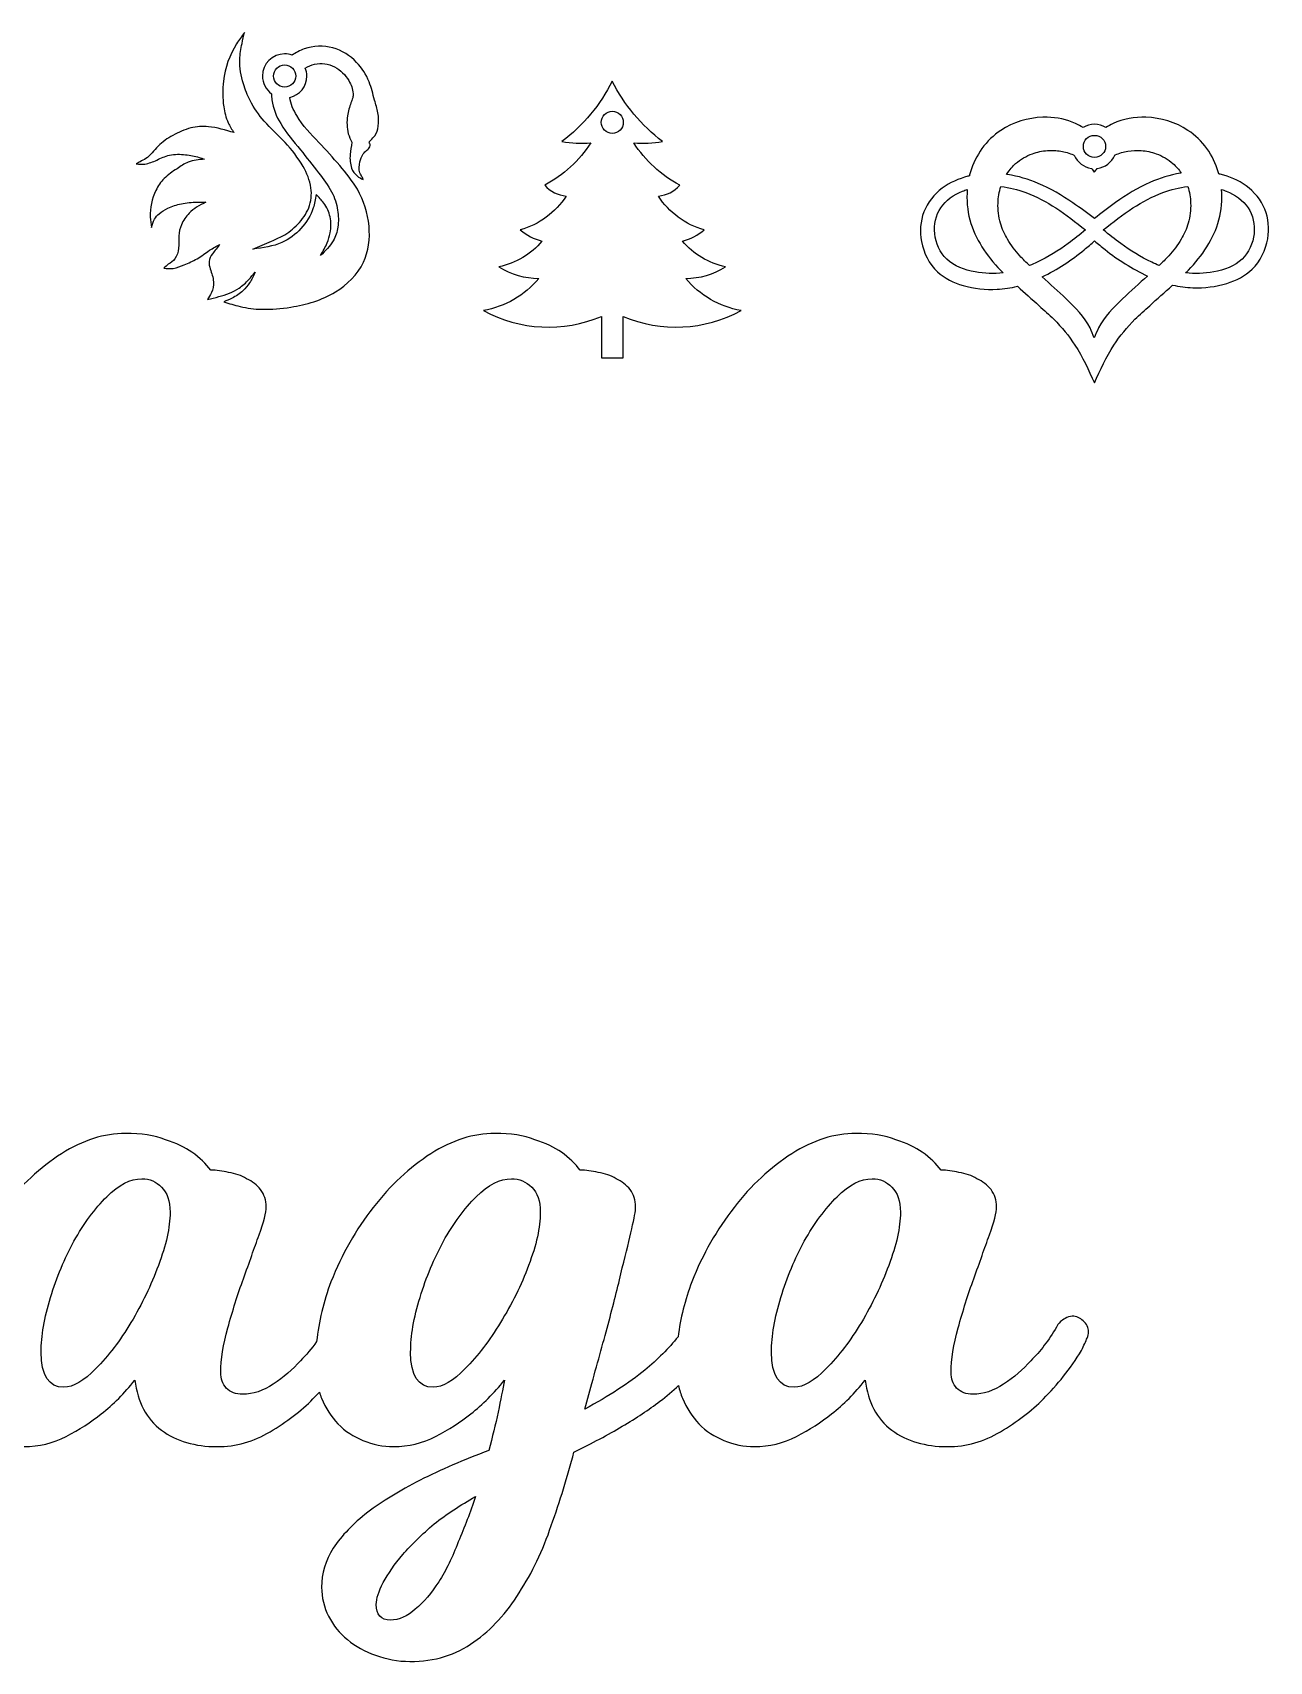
# Model space of a CAD drawing. Extents: x 91 to 611, y 663 to 914.
# Drawn here: x 350 to 454.7, y 664.1 to 802 of the extents above; entities that cross this region are included whole.
import ezdxf

# ---------------------------------------------------------------- set-up
doc = ezdxf.new("R2010")
doc.units = 0
doc.layers.add('Layer_1', color=7, linetype='CONTINUOUS')

msp = doc.modelspace()

# ---------------------------------------------------------------- linework, layer by layer
at = {"layer": 'Layer_1', "color": 7}
for points in [[(367.90341, 802.031434), (367.902881, 802.031354)], [(435.696803, 794.862593), (435.696803, 794.863651)], [(398.138494, 777.994036), (398.138494, 774.491319), (399.975101, 774.491319), (399.975101, 777.994036)], [(396.733581, 685.454083), (397.329, 687.636607)]]:
    msp.add_lwpolyline(points, dxfattribs=at)
for points in [[(371.313047, 799.288283)], [(399.056546, 797.928879)], [(379.213805, 795.232401)], [(399.056546, 795.364111)], [(439.892756, 793.324991)], [(436.184669, 792.056683)], [(429.117243, 788.745101)], [(431.962046, 789.000636)], [(447.792482, 788.997991)], [(450.65279, 788.745101)], [(439.899555, 784.386853)], [(359.228559, 704.966967)], [(390.515919, 704.966967)], [(421.075144, 704.966967)], [(387.472995, 678.045609)]]:
    msp.add_lwpolyline(points, close=True, dxfattribs=at)
for points in [[(367.902881, 802.031354), (367.677932, 801.720945), (367.453142, 801.410403), (367.250788, 801.086156)], [(367.707222, 801.112402), (367.77006, 801.420298), (367.836815, 801.726051), (367.90341, 802.031434)], [(367.250788, 801.086156), (366.642004, 800.130914), (366.260929, 799.048524), (366.136997, 797.922582)], [(367.513917, 799.740377), (367.539625, 800.202344), (367.604289, 800.661316), (367.707222, 801.112402)], [(371.313602, 800.225809), (370.278163, 800.225734), (369.438797, 799.386356), (369.438736, 798.350916)], [(371.946328, 800.115345), (371.743343, 800.188285), (371.529295, 800.225655), (371.313602, 800.225809)], [(372.96807, 800.643904), (372.607779, 800.508758), (372.2648, 800.331331), (371.946328, 800.115345)], [(375.398641, 800.735476), (374.597253, 800.946258), (373.751327, 800.914388), (372.96807, 800.643904)], [(377.399476, 799.511221), (376.856369, 800.093784), (376.16457, 800.517077), (375.398641, 800.735476)], [(367.825411, 797.68914), (367.61054, 798.351353), (367.505322, 799.044229), (367.513917, 799.740377)], [(370.3756, 798.350837), (370.375631, 798.868562), (370.795322, 799.288253), (371.313047, 799.288283)], [(371.313047, 799.288283), (371.830772, 799.288253), (372.250463, 798.868562), (372.250493, 798.350837)], [(373.061442, 799.026266), (373.304939, 799.175851), (373.570683, 799.285748), (373.848711, 799.351836)], [(373.187886, 798.350916), (373.187697, 798.5819), (373.144829, 798.81086), (373.061442, 799.026266)], [(373.848711, 799.351836), (374.422141, 799.470139), (375.01868, 799.392693), (375.542892, 799.131888)], [(375.542892, 799.131888), (376.043284, 798.860818), (376.457421, 798.454574), (376.73807, 797.959491)], [(378.468711, 797.858711), (378.222273, 798.473384), (377.859183, 799.034542), (377.399476, 799.511221)], [(366.136997, 797.922582), (366.046309, 797.200766), (366.051826, 796.470106), (366.153401, 795.749742)], [(368.391276, 796.275469), (368.161316, 796.729075), (367.971955, 797.202144), (367.825411, 797.68914)], [(369.438736, 798.350916), (369.440548, 797.75917), (369.721598, 797.203004), (370.196927, 796.850542)], [(371.313047, 797.413417), (370.795332, 797.413447), (370.375645, 797.833123), (370.3756, 798.350837)], [(372.250493, 798.350837), (372.250448, 797.833123), (371.830761, 797.413447), (371.313047, 797.413417)], [(371.751938, 796.532724), (372.592563, 796.735193), (373.185727, 797.486255), (373.187886, 798.350916)], [(376.73807, 797.959491), (376.951545, 797.626835), (377.080897, 797.247243), (377.114969, 796.853452)], [(378.931362, 796.312776), (378.781793, 796.831809), (378.664768, 797.356029), (378.468711, 797.858711)], [(399.056546, 797.928879), (398.045519, 795.917541), (396.589383, 794.16396), (394.796644, 792.800322)], [(403.315496, 792.800322), (401.526752, 794.165309), (400.070272, 795.91889), (399.056546, 797.928879)], [(369.585977, 794.527021), (369.118794, 795.059606), (368.717654, 795.646674), (368.391276, 796.275469)], [(370.196927, 796.850542), (370.19867, 796.677092), (370.209985, 796.50387), (370.23082, 796.331667)], [(370.23082, 796.331667), (370.346693, 795.618232), (370.60292, 794.934866), (370.984672, 794.321122)], [(372.335715, 794.999859), (372.053193, 795.474495), (371.820386, 796.000567), (371.751938, 796.532724)], [(376.927485, 796.084599), (376.794335, 795.72892), (376.700916, 795.359611), (376.648931, 794.983402)], [(377.076234, 796.495418), (377.041044, 796.36347), (376.98027, 796.222844), (376.927485, 796.084599)], [(377.114969, 796.853452), (377.119798, 796.73285), (377.106745, 796.612197), (377.076234, 796.495418)], [(379.213805, 795.232401), (379.14721, 795.596865), (379.02812, 795.950825), (378.931362, 796.312776)], [(366.153401, 795.749742), (366.212418, 795.283051), (366.339405, 794.827508), (366.530327, 794.397587)], [(374.201877, 792.72772), (373.53076, 793.436513), (372.850966, 794.132712), (372.335715, 794.999859)], [(376.648931, 794.983402), (376.557406, 794.478439), (376.576243, 793.959649), (376.70415, 793.462654)], [(379.245291, 794.108926), (379.294194, 794.482731), (379.283568, 794.861923), (379.213805, 795.232401)], [(398.118624, 794.426188), (398.118512, 794.674975), (398.217293, 794.913605), (398.393211, 795.089523)], [(398.393211, 795.089523), (398.56913, 795.265442), (398.80776, 795.364223), (399.056546, 795.364111)], [(399.056546, 795.364111), (399.305251, 795.364096), (399.543758, 795.26526), (399.719573, 795.089355)], [(399.719573, 795.089355), (399.895389, 794.91345), (399.994104, 794.674893), (399.993993, 794.426188)], [(435.516569, 794.859682), (434.251541, 794.819995), (432.998923, 794.442831), (431.959612, 793.748299)], [(435.696803, 794.863651), (435.63669, 794.863651), (435.576576, 794.861005), (435.516569, 794.859682)], [(435.877011, 794.862593), (435.81703, 794.862593), (435.756916, 794.865239), (435.696803, 794.862593)], [(438.297422, 794.335965), (437.550794, 794.678866), (436.716958, 794.847485), (435.877011, 794.862593)], [(444.252962, 794.859682), (443.293026, 794.891935), (442.325417, 794.727867), (441.472135, 794.335965)], [(447.809918, 793.748299), (446.770607, 794.442831), (445.517989, 794.819995), (444.252962, 794.859682)], [(361.850372, 793.324515), (361.390574, 793.078397), (360.967551, 792.769034), (360.593652, 792.405457)], [(363.368685, 793.952848), (362.835985, 793.814547), (362.32502, 793.603092), (361.850372, 793.324515)], [(364.855036, 794.05847), (364.357117, 794.10203), (363.855441, 794.06638), (363.368685, 793.952848)], [(367.026898, 793.555602), (366.311807, 793.774281), (365.596532, 793.995631), (364.855036, 794.05847)], [(366.530327, 794.397587), (366.675396, 794.105354), (366.84135, 793.823963), (367.026898, 793.555602)], [(371.345564, 792.721423), (370.766205, 793.333458), (370.137687, 793.898662), (369.585977, 794.527021)], [(370.984672, 794.321122), (371.458409, 793.521815), (372.065576, 792.825325), (372.644934, 792.111478)], [(376.70415, 793.462654), (376.787513, 793.212766), (376.89172, 792.970323), (377.015671, 792.73788)], [(378.58788, 792.905044), (378.718558, 793.062154), (378.85331, 793.156266), (378.955095, 793.281944)], [(378.955095, 793.281944), (379.122165, 793.527644), (379.222195, 793.812704), (379.245291, 794.108926)], [(398.39338, 793.763161), (398.217475, 793.938977), (398.118638, 794.177484), (398.118624, 794.426188)], [(399.056546, 793.488742), (398.807842, 793.48863), (398.569285, 793.587346), (398.39338, 793.763161)], [(399.993993, 794.426188), (399.993962, 793.908464), (399.574271, 793.488772), (399.056546, 793.488742)], [(431.959612, 793.748299), (431.341968, 793.336527), (430.801318, 792.810456), (430.364755, 792.207708)], [(438.930121, 793.992483), (438.724407, 794.116811), (438.515598, 794.235027), (438.297422, 794.335965)], [(439.892756, 794.262332), (439.553369, 794.261162), (439.220663, 794.167897), (438.930121, 793.992483)], [(438.955336, 792.387545), (438.955366, 792.905259), (439.375041, 793.324946), (439.892756, 793.324991)], [(440.850072, 793.99878), (440.560449, 794.171063), (440.229747, 794.262106), (439.892756, 794.262332)], [(439.892756, 793.324991), (440.41048, 793.324961), (440.830172, 792.90527), (440.830202, 792.387545)], [(441.472135, 794.335965), (441.257637, 794.236747), (441.052479, 794.120727), (440.850072, 793.99878)], [(449.404802, 792.207708), (448.968239, 792.810456), (448.427562, 793.336527), (447.809918, 793.748299)], [(360.593652, 792.405457), (360.24554, 792.052318), (359.958863, 791.62401), (359.549155, 791.357574)], [(372.872609, 790.690532), (372.445748, 791.425535), (371.933147, 792.107269), (371.345564, 792.721423)], [(372.644934, 792.111478), (373.170265, 791.465524), (373.67435, 790.806182), (374.19087, 790.142606)], [(375.983742, 790.767076), (375.404383, 791.438192), (374.806371, 792.088036), (374.201877, 792.72772)], [(377.015671, 792.73788), (376.94629, 792.393951), (376.895189, 792.046586), (376.862583, 791.697246)], [(377.964732, 791.751036), (378.058765, 791.871368), (378.166199, 791.980595), (378.284958, 792.076606)], [(378.284958, 792.076606), (378.38432, 792.146543), (378.466487, 792.238147), (378.525253, 792.344497)], [(378.482734, 792.689938), (378.471357, 792.75402), (378.528798, 792.835935), (378.58788, 792.905044)], [(378.546684, 792.571722), (378.527899, 792.614452), (378.490407, 792.648451), (378.482734, 792.689938)], [(378.525253, 792.344497), (378.562284, 792.414389), (378.569994, 792.496139), (378.546684, 792.571722)], [(397.233009, 792.692769), (396.26757, 791.181599), (394.926951, 789.94819), (393.339344, 789.110121)], [(394.796644, 792.800322), (395.601137, 792.663559), (396.419097, 792.627073), (397.233009, 792.692769)], [(400.880559, 792.692769), (401.693149, 792.627073), (402.51095, 792.663559), (403.315496, 792.800322)], [(404.774225, 789.110121), (403.187967, 789.94819), (401.845999, 791.181599), (400.880559, 792.692769)], [(430.364755, 792.207708), (429.93314, 791.612394), (429.603257, 790.937891), (429.392436, 790.235924)], [(434.633865, 791.771277), (435.043149, 791.920105), (435.469632, 792.01226), (435.901247, 792.044512)], [(435.901247, 792.044512), (435.995492, 792.051392), (436.090213, 792.05536), (436.184669, 792.056683)], [(436.184669, 792.056657), (436.279125, 792.056657), (436.373317, 792.056657), (436.467588, 792.051894)], [(436.467588, 792.051894), (436.656104, 792.043163), (436.844011, 792.02324), (437.03004, 791.99231)], [(437.03004, 791.99231), (437.404585, 791.930292), (437.768996, 791.823453), (438.113801, 791.66965)], [(439.892756, 791.450099), (439.375041, 791.450144), (438.955366, 791.869831), (438.955336, 792.387545)], [(440.830202, 792.387545), (440.830172, 791.86982), (440.41048, 791.450129), (439.892756, 791.450099)], [(441.643638, 791.669571), (441.98593, 791.823373), (442.352881, 791.930212), (442.724965, 791.992231)], [(442.724965, 791.992231), (443.097022, 792.054249), (443.476753, 792.071817), (443.853784, 792.044539)], [(443.853784, 792.044539), (444.285347, 792.012286), (444.714343, 791.920132), (445.12114, 791.771303)], [(450.37712, 790.235924), (450.166274, 790.937891), (449.836391, 791.612394), (449.404802, 792.207708)], [(359.068063, 791.093519), (358.959981, 791.030681), (358.85293, 790.969192), (358.747361, 790.905083)], [(358.747361, 790.905083), (358.988723, 790.878331), (359.232132, 790.875406), (359.474067, 790.896352)], [(359.549155, 791.357574), (359.397099, 791.258276), (359.22893, 791.181493), (359.068063, 791.093519)], [(359.474067, 790.896352), (359.82885, 790.957619), (360.172131, 791.07297), (360.49192, 791.238379)], [(360.49192, 791.238379), (360.832009, 791.410356), (361.18861, 791.547517), (361.556287, 791.647769)], [(362.199675, 790.499079), (361.811348, 790.262804), (361.447211, 789.988892), (361.112527, 789.681304)], [(361.556287, 791.647769), (362.008092, 791.735884), (362.471361, 791.748651), (362.927333, 791.685552)], [(363.152123, 791.064944), (362.815782, 790.910042), (362.496563, 790.720389), (362.199675, 790.499079)], [(362.927333, 791.685552), (363.316537, 791.648116), (363.701213, 791.573155), (364.075996, 791.461714)], [(364.534811, 791.302329), (364.058507, 791.268383), (363.579426, 791.235839), (363.152123, 791.064944)], [(364.075996, 791.461714), (364.230566, 791.413957), (364.382755, 791.35887), (364.534811, 791.302329)], [(373.541158, 788.884431), (373.435274, 789.523524), (373.208363, 790.136529), (372.872609, 790.690532)], [(377.470569, 788.756531), (377.04017, 789.472568), (376.542296, 790.145812), (375.983742, 790.767076)], [(376.862583, 791.697246), (376.818771, 791.307718), (376.861615, 790.91332), (376.988048, 790.542286)], [(376.988048, 790.542286), (377.082276, 790.287951), (377.240253, 790.062082), (377.446836, 789.88633)], [(377.691973, 790.157608), (377.586404, 790.435341), (377.620324, 790.775754), (377.691973, 791.091191)], [(377.691973, 791.091191), (377.735966, 791.327729), (377.828869, 791.552474), (377.964732, 791.751036)], [(432.435863, 790.025263), (432.745928, 790.459339), (432.96675, 790.714821), (433.217284, 790.935563)], [(433.217284, 790.935563), (433.629055, 791.302673), (434.115519, 791.582761), (434.633865, 791.771277)], [(438.113801, 791.66965), (438.135497, 791.659861), (438.155261, 791.646367), (438.176798, 791.636207)], [(438.176798, 791.636207), (438.437796, 791.039861), (438.989422, 790.621559), (439.634072, 790.531147)], [(439.634072, 790.531147), (439.719083, 790.426054), (439.799702, 790.317654), (439.877278, 790.206556)], [(439.877278, 790.206556), (439.954218, 790.316781), (440.035155, 790.424334), (440.118525, 790.528713)], [(440.118525, 790.528713), (440.783187, 790.610136), (441.353976, 791.039846), (441.616015, 791.656077)], [(441.616015, 791.656077), (441.625276, 791.66031), (441.634272, 791.665338), (441.643638, 791.669571)], [(445.12114, 791.771303), (445.639565, 791.582787), (446.125949, 791.302699), (446.540129, 790.935589)], [(446.540129, 790.935589), (446.803072, 790.702438), (447.035985, 790.431822), (447.23437, 790.13914)], [(361.112527, 789.681304), (360.825479, 789.381425), (360.589926, 789.0362), (360.415376, 788.659562)], [(374.19087, 790.142606), (374.593037, 789.624842), (375.003883, 789.104433), (375.295454, 788.535128)], [(377.446836, 789.88633), (377.608859, 789.764709), (377.784839, 789.662889), (377.971029, 789.583038)], [(377.817465, 789.906174), (377.771051, 789.987618), (377.729157, 790.071557), (377.691973, 790.157608)], [(377.971029, 789.583038), (377.920785, 789.69239), (377.87025, 789.801875), (377.817465, 789.906174)], [(393.339344, 789.110121), (393.796597, 788.573757), (394.449219, 788.242393), (395.153197, 788.190111)], [(402.959896, 788.190111), (403.662524, 788.242393), (404.315649, 788.573757), (404.774225, 789.110121)], [(429.166667, 789.858999), (428.39276, 789.655587), (427.643539, 789.333059), (427.001103, 788.849374)], [(429.300864, 789.890987), (429.256202, 789.881197), (429.211329, 789.869026), (429.166667, 789.858999)], [(429.392436, 790.235924), (429.357697, 790.12181), (429.328143, 790.007562), (429.300864, 789.890987)], [(432.535161, 790.010182), (432.502908, 790.015209), (432.468115, 790.020236), (432.435863, 790.025263)], [(435.132393, 789.258764), (434.298955, 789.608517), (433.428131, 789.873736), (432.535161, 790.010182)], [(438.064377, 787.614006), (437.141694, 788.249007), (436.166757, 788.819741), (435.132393, 789.258764)], [(444.590174, 789.333377), (443.560784, 788.879457), (442.596165, 788.294013), (441.683352, 787.641629)], [(447.172378, 790.12935), (446.281868, 789.978035), (445.416177, 789.697999), (444.590174, 789.333377)], [(447.23437, 790.13914), (447.214526, 790.136494), (447.192221, 790.131731), (447.172378, 790.12935)], [(450.427021, 790.057145), (450.412204, 790.116677), (450.394477, 790.176393), (450.37712, 790.235924)], [(450.543305, 790.030025), (450.503618, 790.039815), (450.466709, 790.049605), (450.427021, 790.057145)], [(452.726306, 789.055273), (452.073948, 789.531523), (451.3197, 789.839023), (450.543305, 790.030025)], [(454.313913, 787.070896), (453.991439, 787.859672), (453.418351, 788.551744), (452.726306, 789.055273)], [(360.415376, 788.659562), (360.072869, 787.961057), (359.908754, 787.188576), (359.937697, 786.411156)], [(362.565435, 787.533176), (363.003537, 787.622303), (363.449204, 787.669032), (363.896265, 787.672718)], [(364.627812, 787.659224), (364.364365, 787.540694), (364.108696, 787.405582), (363.862345, 787.254702)], [(363.896265, 787.672718), (364.140078, 787.675363), (364.383998, 787.667955), (364.627812, 787.659224)], [(373.356585, 787.190249), (373.558826, 787.730654), (373.622286, 788.313155), (373.541158, 788.884431)], [(373.973303, 788.307427), (373.922354, 787.925102), (373.843501, 787.547017), (373.737374, 787.1762)], [(374.626851, 787.593819), (374.427741, 787.848195), (374.209239, 788.086777), (373.973303, 788.307427)], [(375.295454, 788.535128), (375.544541, 788.049119), (375.714307, 787.526405), (375.798322, 786.986784)], [(378.458419, 785.644816), (378.355568, 786.740787), (378.018699, 787.80192), (377.470569, 788.756531)], [(395.153197, 788.190111), (394.252131, 786.787526), (392.868464, 785.764514), (391.26342, 785.315304)], [(406.850175, 785.315304), (405.245131, 785.765837), (403.860988, 786.788876), (402.959896, 788.190111)], [(427.001103, 788.849374), (426.316493, 788.333436), (425.753565, 787.634115), (425.443526, 786.837877)], [(426.869817, 787.1948), (427.296458, 787.839723), (427.986227, 788.298643), (428.722881, 788.598787)], [(428.722881, 788.598787), (428.851866, 788.653344), (428.983311, 788.700466), (429.117243, 788.745101)], [(429.117243, 788.745101), (429.04779, 787.87941), (429.117269, 786.996362), (429.343012, 786.160463)], [(431.721751, 787.582124), (431.736568, 788.063349), (431.813218, 788.541769), (431.962046, 789.000636)], [(431.962046, 789.000636), (432.688805, 788.916314), (433.398497, 788.732878), (434.08062, 788.477396)], [(434.08062, 788.477396), (434.976077, 788.145079), (435.824385, 787.696001), (436.62311, 787.177576)], [(443.146447, 787.177364), (443.945172, 787.695789), (444.793533, 788.144867), (445.686502, 788.477184)], [(445.686502, 788.477184), (446.366165, 788.730205), (447.073159, 788.913641), (447.792482, 788.997991)], [(447.792482, 788.997991), (447.943798, 788.541584), (448.018304, 788.063137), (448.035688, 787.581912)], [(450.427021, 786.160463), (450.652737, 786.996362), (450.722243, 787.87941), (450.65279, 788.745101)], [(450.65279, 788.745101), (450.784262, 788.700466), (450.918168, 788.653344), (451.047152, 788.598787)], [(451.047152, 788.598787), (451.783806, 788.298643), (452.473099, 787.839723), (452.89974, 787.1948)], [(359.937697, 786.411156), (359.957961, 786.116172), (359.994023, 785.822486), (360.045726, 785.531363)], [(360.289408, 786.225128), (360.393807, 786.400921), (360.52732, 786.557696), (360.684246, 786.688757)], [(360.684246, 786.688757), (360.908748, 786.876602), (361.157193, 787.033815), (361.423069, 787.156277)], [(361.423069, 787.156277), (361.788013, 787.325634), (362.171361, 787.452112), (362.565435, 787.533176)], [(363.234012, 786.741648), (362.954443, 786.459474), (362.730292, 786.127357), (362.573188, 785.762529)], [(363.862345, 787.254702), (363.634116, 787.108074), (363.423315, 786.935948), (363.234012, 786.741648)], [(372.421573, 785.808064), (372.821617, 786.202396), (373.139427, 786.672199), (373.356585, 787.190249)], [(373.737374, 787.1762), (373.519207, 786.527363), (373.162276, 785.933858), (372.691422, 785.436986)], [(375.165093, 786.414622), (375.070877, 786.841258), (374.887445, 787.243126), (374.626851, 787.593819)], [(375.165093, 785.063923), (375.254896, 785.509678), (375.254896, 785.968867), (375.165093, 786.414622)], [(375.798322, 786.986784), (375.878175, 786.516405), (375.885848, 786.036599), (375.821076, 785.563907)], [(425.443526, 786.837877), (425.138408, 786.056535), (425.081364, 785.18325), (425.237627, 784.342377)], [(426.36888, 784.997274), (426.289505, 785.771181), (426.455584, 786.569774), (426.869817, 787.1948)], [(431.925216, 785.89035), (431.766466, 786.436054), (431.701908, 787.011629), (431.721751, 787.582124)], [(436.62311, 787.177576), (437.498724, 786.614515), (438.319912, 785.969407), (439.138454, 785.324485)], [(439.88503, 786.272514), (439.284769, 786.728921), (438.686969, 787.184878), (438.064377, 787.614006)], [(441.683352, 787.641629), (441.068195, 787.205066), (440.477803, 786.738843), (439.88503, 786.272514)], [(440.631579, 785.324273), (441.450121, 785.969196), (442.268373, 786.614304), (443.146447, 787.177364)], [(448.035688, 787.581912), (448.05315, 787.011417), (447.990973, 786.435842), (447.832223, 785.890138)], [(452.89974, 787.1948), (453.313999, 786.569774), (453.480528, 785.771181), (453.401153, 784.997274)], [(454.561961, 784.57783), (454.705815, 785.42119), (454.631414, 786.294501), (454.313913, 787.070896)], [(360.045726, 785.531363), (360.095586, 785.772468), (360.177543, 786.005801), (360.289408, 786.225128)], [(362.573188, 785.762529), (362.446732, 785.45782), (362.371125, 785.134429), (362.349376, 784.805239)], [(372.691422, 785.436986), (372.242079, 784.939085), (371.696595, 784.537298), (371.087833, 784.255831)], [(371.155646, 784.812489), (371.624665, 785.079722), (372.051312, 785.415254), (372.421573, 785.808064)], [(374.91366, 784.22678), (375.026384, 784.496314), (375.110653, 784.776883), (375.165093, 785.063923)], [(375.821076, 785.563907), (375.763126, 785.156353), (375.630064, 784.763088), (375.428645, 784.404078)], [(377.984603, 782.578133), (378.426986, 783.514415), (378.553934, 784.596695), (378.458419, 785.644816)], [(391.26342, 785.315304), (391.806478, 784.876836), (392.434044, 784.554785), (393.105849, 784.36574)], [(405.007747, 784.36574), (405.680874, 784.554785), (406.305794, 784.876836), (406.850175, 785.315304)], [(427.375595, 782.851554), (426.810047, 783.399745), (426.45323, 784.18368), (426.36888, 784.997274)], [(429.343012, 786.160463), (429.772114, 784.555631), (430.771684, 783.11664), (431.930058, 781.913631)], [(432.525477, 784.530946), (432.272456, 784.957587), (432.061662, 785.414099), (431.925216, 785.89035)], [(439.138454, 785.324485), (438.652282, 784.927609), (438.165871, 784.5333), (437.659855, 784.163703)], [(442.109702, 784.163492), (441.603686, 784.533089), (441.117751, 784.927398), (440.631579, 785.324273)], [(447.832223, 785.890138), (447.693316, 785.413888), (447.482523, 784.957375), (447.229528, 784.530734)], [(447.839472, 781.913631), (448.997872, 783.11664), (449.997893, 784.555631), (450.427021, 786.160463)], [(453.401153, 784.997274), (453.316803, 784.18368), (452.95951, 783.399745), (452.393962, 782.851554)], [(362.326622, 783.774766), (362.312673, 783.448541), (362.204467, 783.133352), (362.015101, 782.867349)], [(362.349376, 784.805239), (362.326887, 784.463397), (362.358108, 784.125418), (362.326622, 783.774766)], [(363.904043, 782.870763), (364.268507, 783.083144), (364.598893, 783.359634), (364.955816, 783.592123)], [(364.955816, 783.592123), (365.237333, 783.780639), (365.536524, 783.937881), (365.83561, 784.094991)], [(365.83561, 784.094991), (365.612667, 783.83909), (365.402949, 783.571962), (365.207277, 783.294652)], [(368.631095, 783.692903), (369.156426, 783.921636), (369.681862, 784.150368), (370.21095, 784.374047)], [(371.087833, 784.255831), (370.327499, 783.915233), (369.479403, 783.803499), (368.631095, 783.692903)], [(370.21095, 784.374047), (370.533416, 784.503303), (370.848762, 784.649658), (371.155646, 784.812489)], [(375.428645, 784.404078), (375.157182, 783.930288), (374.756444, 783.546959), (374.355547, 783.162387)], [(374.355547, 783.162387), (374.565248, 783.504265), (374.751707, 783.859866), (374.91366, 784.22678)], [(393.105849, 784.36574), (392.175255, 783.248773), (390.890807, 782.483465), (389.464093, 782.199196)], [(408.649476, 782.199196), (407.224111, 782.483465), (405.936965, 783.248773), (405.007747, 784.36574)], [(425.237627, 784.342377), (425.418708, 783.367545), (425.892524, 782.439941), (426.599465, 781.775175)], [(433.569498, 783.129367), (433.17757, 783.560982), (432.823134, 784.027416), (432.525477, 784.530946)], [(437.659855, 784.163703), (436.833878, 783.560955), (435.955804, 783.030359), (435.033069, 782.583875)], [(437.327511, 782.400042), (437.91785, 782.782021), (438.485779, 783.193793), (439.026535, 783.640278)], [(439.026535, 783.640278), (439.324192, 783.883351), (439.611821, 784.133858), (439.899555, 784.386853)], [(439.899555, 784.386853), (440.192238, 784.138806), (440.485079, 783.890997), (440.785143, 783.652872)], [(440.785143, 783.652872), (441.333334, 783.218796), (441.908724, 782.814274), (442.504037, 782.44219)], [(444.736462, 782.583663), (443.813726, 783.030148), (442.935706, 783.560744), (442.109702, 784.163492)], [(447.229528, 784.530734), (446.931871, 784.027205), (446.576959, 783.56077), (446.185031, 783.129155)], [(453.239836, 781.990784), (453.939342, 782.665472), (454.395776, 783.600537), (454.561961, 784.57783)], [(361.463312, 782.404699), (361.331364, 782.304157), (361.205767, 782.198747), (361.080089, 782.093178)], [(362.015101, 782.867349), (361.850801, 782.69113), (361.665484, 782.53575), (361.463312, 782.404699)], [(361.873152, 782.057803), (362.197734, 782.117419), (362.512434, 782.221937), (362.808191, 782.368345)], [(362.808191, 782.368345), (363.183447, 782.513153), (363.549424, 782.680943), (363.904043, 782.870763)], [(364.913192, 782.635786), (364.907594, 782.427763), (364.942989, 782.220673), (365.017358, 782.026317)], [(365.207277, 783.294652), (365.056276, 783.102726), (364.955232, 782.876346), (364.913192, 782.635786)], [(375.614595, 780.064721), (376.611175, 780.675512), (377.493218, 781.536309), (377.984603, 782.578133)], [(389.464093, 782.199196), (390.477819, 781.564936), (391.644183, 781.220025), (392.83891, 781.206531)], [(405.275664, 781.206531), (406.470392, 781.220025), (407.638449, 781.563614), (408.649476, 782.199196)], [(429.78193, 781.762475), (428.891447, 781.926173), (428.003161, 782.241371), (427.375595, 782.851554)], [(434.397936, 782.296087), (434.112688, 782.563978), (433.832414, 782.839145), (433.569498, 783.129367)], [(435.033069, 782.583875), (434.822222, 782.482169), (434.611269, 782.385384), (434.397936, 782.296087)], [(435.452143, 781.336151), (436.099552, 781.651164), (436.724763, 782.008114), (437.327511, 782.400042)], [(442.504037, 782.44219), (443.11176, 782.062698), (443.739722, 781.715326), (444.389593, 781.412695)], [(445.361911, 782.300717), (445.151064, 782.387527), (444.942334, 782.484444), (444.736462, 782.583663)], [(446.185031, 783.129155), (445.924575, 782.84142), (445.644698, 782.566121), (445.361911, 782.300717)], [(452.393962, 782.851554), (451.763936, 782.241371), (450.878083, 781.926173), (449.9876, 781.762475)], [(361.080089, 782.093178), (361.341933, 782.048354), (361.608357, 782.03647), (361.873152, 782.057803)], [(365.017358, 782.026317), (365.134225, 781.653069), (365.264003, 781.293897), (365.280407, 780.916892)], [(365.280407, 780.916892), (365.291937, 780.606705), (365.235215, 780.29777), (365.114249, 780.01191)], [(367.454227, 780.387857), (367.753162, 780.599629), (368.027602, 780.844013), (368.272478, 781.116494)], [(368.346614, 780.832595), (368.190399, 780.592334), (368.005052, 780.372328), (367.794799, 780.177592)], [(368.272478, 781.116494), (368.45848, 781.316307), (368.633317, 781.524905), (368.809265, 781.732259)], [(368.809265, 781.732259), (368.67752, 781.421338), (368.522878, 781.120624), (368.346614, 780.832595)], [(392.83891, 781.206531), (391.64151, 779.78114), (389.985376, 778.817103), (388.155065, 778.481876)], [(409.958504, 778.481876), (408.128167, 778.818452), (406.471741, 779.78114), (405.275664, 781.206531)], [(426.599465, 781.775175), (427.197265, 781.217062), (427.96596, 780.844713), (428.759711, 780.609075)], [(432.158262, 781.68302), (431.37692, 781.591236), (430.578168, 781.616133), (429.78193, 781.762475)], [(431.930058, 781.913631), (432.004459, 781.836717), (432.081373, 781.759908), (432.158262, 781.68302)], [(437.48351, 779.490336), (436.811309, 780.125337), (436.129318, 780.728429), (435.452143, 781.336151)], [(444.389593, 781.412695), (443.682652, 780.777694), (442.972933, 780.152615), (442.273426, 779.490336)], [(447.611295, 781.68302), (447.68821, 781.759908), (447.765071, 781.836717), (447.839472, 781.913631)], [(449.9876, 781.762475), (449.191362, 781.616133), (448.392664, 781.591236), (447.611295, 781.68302)], [(448.221716, 780.428365), (449.191574, 780.391164), (450.166327, 780.497553), (451.098984, 780.790262)], [(451.098984, 780.790262), (451.890248, 781.038309), (452.651958, 781.420262), (453.239836, 781.990784)], [(365.114249, 780.01191), (365.021926, 779.804534), (364.91305, 779.604931), (364.788679, 779.415036)], [(364.788679, 779.415036), (365.110386, 779.492956), (365.420769, 779.574765), (365.738719, 779.666496)], [(365.738719, 779.666496), (366.339456, 779.837417), (366.944004, 780.039744), (367.454227, 780.387857)], [(366.858808, 779.539549), (366.633832, 779.427683), (366.401237, 779.333147), (366.167477, 779.240146)], [(367.794799, 780.177592), (367.514374, 779.921935), (367.199269, 779.707135), (366.858808, 779.539549)], [(371.836711, 778.777971), (373.156295, 778.992866), (374.462148, 779.360955), (375.614595, 780.064721)], [(428.759711, 780.609075), (429.697343, 780.331262), (430.67482, 780.239584), (431.644705, 780.294168)], [(431.644705, 780.294168), (432.225122, 780.32642), (432.80538, 780.410585), (433.368441, 780.549491)], [(433.368441, 780.549491), (433.978623, 779.998839), (434.591426, 779.450966), (435.204095, 778.902775)], [(439.517788, 777.017617), (439.041537, 777.967631), (438.269826, 778.751142), (437.48351, 779.490336)], [(442.273426, 779.490336), (441.48719, 778.751142), (440.713468, 777.967631), (440.237217, 777.017617)], [(444.565461, 778.902775), (445.200462, 779.47081), (445.837871, 780.041385), (446.470384, 780.614393)], [(446.470384, 780.614393), (446.48282, 780.626829), (446.497663, 780.639), (446.512532, 780.651223)], [(446.512532, 780.651223), (447.073132, 780.522239), (447.646247, 780.450695), (448.221716, 780.428365)], [(366.167477, 779.240146), (366.619915, 779.08555), (367.072168, 778.942225), (367.534634, 778.834169)], [(367.534634, 778.834169), (368.139229, 778.693271), (368.756498, 778.61374), (369.377062, 778.596784)], [(369.377062, 778.596784), (370.200829, 778.579306), (371.024397, 778.639973), (371.836711, 778.777971)], [(388.155065, 778.481876), (391.236433, 776.812459), (394.909621, 776.633018), (398.138494, 777.994036)], [(399.975101, 777.994036), (403.205324, 776.631695), (406.878512, 776.811109), (409.958504, 778.481876)], [(435.204095, 778.902775), (435.625762, 778.523257), (436.04735, 778.146172), (436.449173, 777.746836)], [(443.320384, 777.746836), (443.722207, 778.146172), (444.143795, 778.523257), (444.565461, 778.902775)], [(436.449173, 777.746836), (437.116427, 777.082069), (437.724387, 776.350178), (438.237838, 775.561401)], [(439.877278, 776.176585), (439.76565, 776.461832), (439.654207, 776.747239), (439.517788, 777.017617)], [(440.237217, 777.017617), (440.100771, 776.747239), (439.988905, 776.461832), (439.877278, 776.176585)], [(441.531719, 775.561401), (442.04517, 776.350178), (442.65313, 777.082069), (443.320384, 777.746836)], [(438.237838, 775.561401), (438.890195, 774.559291), (439.388935, 773.4632), (439.88503, 772.366845)], [(439.88503, 772.366845), (440.381071, 773.4632), (440.879362, 774.559291), (441.531719, 775.561401)], [(357.839601, 708.803457), (356.031595, 708.803457), (354.22396, 708.23013), (352.415981, 707.08361)], [(361.212937, 708.274422), (360.286894, 708.627191), (359.162466, 708.803457), (357.839601, 708.803457)], [(363.462321, 707.215876), (362.889048, 707.612751), (362.138979, 707.965732), (361.212937, 708.274422)], [(389.12696, 708.803457), (387.318981, 708.803457), (385.510843, 708.23013), (383.702864, 707.08361)], [(392.500296, 708.274422), (391.574253, 708.627191), (390.449879, 708.803457), (389.12696, 708.803457)], [(394.749204, 707.215876), (394.175931, 707.612751), (393.426339, 707.965732), (392.500296, 708.274422)], [(419.686186, 708.803457), (417.87818, 708.803457), (416.070068, 708.23013), (414.262089, 707.08361)], [(423.059521, 708.274422), (422.133478, 708.627191), (421.009104, 708.803457), (419.686186, 708.803457)], [(425.308429, 707.215876), (424.735156, 707.612751), (423.985564, 707.965732), (423.059521, 708.274422)], [(352.415981, 707.08361), (350.608001, 705.93709), (348.976129, 704.415628), (347.520919, 702.519437)], [(365.049426, 705.694625), (364.652551, 706.223793), (364.12378, 706.730788), (363.462321, 707.215876)], [(383.702864, 707.08361), (381.894884, 705.93709), (380.263012, 704.415628), (378.807802, 702.519437)], [(396.336812, 705.694625), (395.939936, 706.223793), (395.410663, 706.730788), (394.749204, 707.215876)], [(414.262089, 707.08361), (412.454083, 705.93709), (410.822713, 704.415628), (409.367503, 702.519437)], [(426.89601, 705.694625), (426.499135, 706.223793), (425.969835, 706.730788), (425.308429, 707.215876)], [(356.251993, 703.445744), (357.266222, 704.459972), (358.258411, 704.966967), (359.228559, 704.966967)], [(359.228559, 704.966967), (359.890019, 704.966967), (360.441543, 704.724371), (360.882525, 704.23931)], [(366.571126, 705.496002), (366.042011, 705.628294), (365.534487, 705.694625), (365.049426, 705.694625)], [(368.092376, 704.966967), (367.651394, 705.231551), (367.144399, 705.407817), (366.571126, 705.496002)], [(369.283188, 704.041163), (368.974498, 704.438038), (368.577437, 704.74649), (368.092376, 704.966967)], [(387.539353, 703.445744), (388.553608, 704.459972), (389.545796, 704.966967), (390.515919, 704.966967)], [(390.515919, 704.966967), (391.177378, 704.966967), (391.750704, 704.724371), (392.235792, 704.23931)], [(397.858035, 705.496002), (397.328868, 705.628294), (396.821846, 705.694625), (396.336812, 705.694625)], [(399.379259, 704.966967), (398.938277, 705.231551), (398.431282, 705.407817), (397.858035, 705.496002)], [(400.570071, 704.041163), (400.261381, 704.438038), (399.86432, 704.74649), (399.379259, 704.966967)], [(418.098578, 703.445744), (419.112806, 704.459972), (420.104995, 704.966967), (421.075144, 704.966967)], [(421.075144, 704.966967), (421.736603, 704.966967), (422.287651, 704.724371), (422.728633, 704.23931)], [(428.417234, 705.496002), (427.888067, 705.628294), (427.381072, 705.694625), (426.89601, 705.694625)], [(429.938458, 704.966967), (429.497503, 705.231551), (428.990507, 705.407817), (428.417234, 705.496002)], [(431.129296, 704.041163), (430.820606, 704.438038), (430.423545, 704.74649), (429.938458, 704.966967)], [(360.882525, 704.23931), (361.367586, 703.798328), (361.610183, 703.092789), (361.610183, 702.122667)], [(369.745865, 702.585821), (369.745865, 703.159067), (369.591877, 703.644287), (369.283188, 704.041163)], [(392.235792, 704.23931), (392.720853, 703.798328), (392.962973, 703.092789), (392.962973, 702.122667)], [(401.033224, 702.585821), (401.033224, 703.159067), (400.87876, 703.644287), (400.570071, 704.041163)], [(422.728633, 704.23931), (423.213694, 703.798328), (423.456291, 703.092789), (423.456291, 702.122667)], [(431.592449, 702.585821), (431.592449, 703.159067), (431.437959, 703.644287), (431.129296, 704.041163)], [(353.47405, 699.675136), (354.311908, 701.174452), (355.237765, 702.431515), (356.251993, 703.445744)], [(369.150446, 700.204647), (369.547321, 701.307088), (369.745865, 702.100733), (369.745865, 702.585821)], [(378.807802, 702.519437), (377.352592, 700.667351), (376.162362, 698.573066), (375.236319, 696.235893)], [(384.760934, 699.675136), (385.598791, 701.174452), (386.525124, 702.431515), (387.539353, 703.445744)], [(400.702336, 700.733682), (400.922813, 701.615645), (401.033224, 702.233025), (401.033224, 702.585821)], [(409.367503, 702.519437), (407.912293, 700.667351), (406.721587, 698.573066), (405.795545, 696.235893)], [(415.320635, 699.675136), (416.158492, 701.174452), (417.084349, 702.431515), (418.098578, 703.445744)], [(430.99703, 700.204647), (431.393906, 701.307088), (431.592449, 702.100733), (431.592449, 702.585821)], [(361.610183, 702.122667), (361.610183, 700.843855), (361.279453, 699.344671), (360.617994, 697.624877)], [(392.962973, 702.122667), (392.962973, 700.843855), (392.632244, 699.344671), (391.970785, 697.624877)], [(423.456291, 702.122667), (423.456291, 700.843855), (423.125561, 699.344671), (422.464102, 697.624877)], [(351.489673, 694.912816), (352.01884, 696.632609), (352.6803, 698.219926), (353.47405, 699.675136)], [(367.827845, 696.500423), (368.312906, 697.867448), (368.75357, 699.102233), (369.150446, 700.204647)], [(382.776556, 694.912816), (383.305724, 696.632609), (383.967183, 698.219926), (384.760934, 699.675136)], [(399.908294, 697.426228), (400.261063, 698.749146), (400.525938, 699.851772), (400.702336, 700.733682)], [(413.336258, 694.912816), (413.865425, 696.632609), (414.526884, 698.219926), (415.320635, 699.675136)], [(429.673953, 696.500423), (430.159015, 697.867448), (430.600155, 699.102233), (430.99703, 700.204647)], [(360.617994, 697.624877), (360.000667, 695.949163), (359.228771, 694.339595), (358.302728, 692.796173)], [(391.970785, 697.624877), (391.353432, 695.949163), (390.559734, 694.339595), (389.589638, 692.796173)], [(398.78384, 692.928438), (399.224822, 694.604152), (399.599604, 696.10331), (399.908294, 697.426228)], [(422.464102, 697.624877), (421.846749, 695.949163), (421.075329, 694.339595), (420.149339, 692.796173)], [(366.504768, 692.333046), (366.901644, 693.788256), (367.342784, 695.177505), (367.827845, 696.500423)], [(375.236319, 696.235893), (374.604017, 694.560337), (374.202194, 692.872902), (374.023203, 691.174672)], [(405.795545, 696.235893), (405.213593, 694.69374), (404.827856, 693.141534), (404.629895, 691.580173)], [(428.351353, 692.333046), (428.748228, 693.788256), (429.188892, 695.177505), (429.673953, 696.500423)], [(350.696107, 690.282761), (350.696107, 691.649785), (350.960506, 693.193022), (351.489673, 694.912816)], [(381.983017, 690.282761), (381.983017, 691.649785), (382.247389, 693.193022), (382.776556, 694.912816)], [(412.542216, 690.282761), (412.542216, 691.649785), (412.80709, 693.193022), (413.336258, 694.912816)], [(358.302728, 692.796173), (357.376686, 691.252804), (356.384497, 689.951661), (355.326162, 688.893326)], [(389.589638, 692.796173), (388.663595, 691.252804), (387.671354, 689.951661), (386.613072, 688.893326)], [(397.329, 687.636607), (397.858115, 689.532798), (398.342858, 691.296857), (398.78384, 692.928438)], [(420.149339, 692.796173), (419.223297, 691.252804), (418.231055, 689.951661), (417.172773, 688.893326)], [(437.016546, 692.862081), (436.840148, 692.685683), (436.729738, 692.531695), (436.685632, 692.399403)], [(437.413316, 693.127088), (437.236918, 693.038876), (437.104732, 692.950266), (437.016546, 692.862081)], [(438.008735, 693.325234), (437.788231, 693.325234), (437.589714, 693.25938), (437.413316, 693.127088)], [(438.93454, 692.928438), (438.669956, 693.193022), (438.361478, 693.325234), (438.008735, 693.325234)], [(439.397693, 692.002157), (439.397693, 692.3549), (439.243229, 692.663855), (438.93454, 692.928438)], [(365.909349, 688.562914), (365.909349, 689.665355), (366.107893, 690.921915), (366.504768, 692.333046)], [(374.023203, 691.174672), (373.590874, 690.580497), (373.13743, 690.035984), (372.656523, 689.555103)], [(404.629895, 691.580173), (403.829424, 690.60042), (402.898089, 689.659587), (401.82679, 688.761061)], [(427.755934, 688.562914), (427.755934, 689.665355), (427.954477, 690.921915), (428.351353, 692.333046)], [(436.685632, 692.399403), (436.024172, 691.296989), (435.296382, 690.348854), (434.502631, 689.555103)], [(439.066805, 691.009969), (439.154991, 691.186314), (439.221322, 691.340804), (439.265428, 691.473096)], [(439.265428, 691.473096), (439.353614, 691.649494), (439.397693, 691.82576), (439.397693, 692.002157)], [(352.614127, 687.306195), (351.335315, 687.306195), (350.696107, 688.298383), (350.696107, 690.282761)], [(383.90101, 687.306195), (382.622198, 687.306195), (381.983017, 688.298383), (381.983017, 690.282761)], [(414.460712, 687.306195), (413.1819, 687.306195), (412.542216, 688.298383), (412.542216, 690.282761)], [(435.561204, 686.314006), (436.75183, 687.504632), (437.832152, 688.87163), (438.802274, 690.415026)], [(438.802274, 690.415026), (438.890486, 690.635504), (438.978593, 690.833571), (439.066805, 691.009969)], [(355.326162, 688.893326), (354.311934, 687.834992), (353.407878, 687.306195), (352.614127, 687.306195)], [(366.372503, 687.239837), (366.06384, 687.592607), (365.909349, 688.033747), (365.909349, 688.562914)], [(372.656523, 689.555103), (371.995064, 688.805458), (371.223194, 688.143999), (370.341258, 687.570725)], [(386.613072, 688.893326), (385.598817, 687.834992), (384.694761, 687.306195), (383.90101, 687.306195)], [(401.82679, 688.761061), (400.459766, 687.65862), (398.762038, 686.556523), (396.733581, 685.454083)], [(417.172773, 688.893326), (416.158518, 687.834992), (415.254463, 687.306195), (414.460712, 687.306195)], [(428.219087, 687.239837), (427.910424, 687.592607), (427.755934, 688.033747), (427.755934, 688.562914)], [(434.502631, 689.555103), (433.841172, 688.805458), (433.069805, 688.143999), (432.187842, 687.570725)], [(355.789316, 685.056837), (356.803571, 685.850535), (357.751706, 686.798697), (358.633617, 687.901138)], [(358.633617, 687.901138), (358.854121, 686.049052), (359.603713, 684.638001), (360.882525, 683.667852)], [(367.761488, 686.710802), (367.188214, 686.710802), (366.725272, 686.887068), (366.372503, 687.239837)], [(370.341258, 687.570725), (369.503427, 686.997452), (368.643398, 686.710802), (367.761488, 686.710802)], [(387.076199, 685.056837), (388.090454, 685.850535), (389.038563, 686.798697), (389.920526, 687.901138)], [(389.920526, 687.901138), (389.788234, 687.151466), (389.611942, 686.247913), (389.391491, 685.189579)], [(403.083483, 686.115383), (403.665831, 686.559063), (404.189495, 687.003008), (404.667201, 687.446689)], [(404.667201, 687.446689), (404.752265, 687.077912), (404.858416, 686.719692), (405.001503, 686.379914)], [(417.635424, 685.056837), (418.649653, 685.850535), (419.597788, 686.798697), (420.479725, 687.901138)], [(420.479725, 687.901138), (420.700229, 686.049052), (421.449821, 684.638001), (422.728633, 683.667852)], [(429.608072, 686.710802), (429.034799, 686.710802), (428.571883, 686.887068), (428.219087, 687.239837)], [(432.187842, 687.570725), (431.350011, 686.997452), (430.490009, 686.710802), (429.608072, 686.710802)], [(370.076753, 683.535587), (371.487857, 684.373444), (372.700365, 685.299778), (373.71462, 686.314006)], [(373.71462, 686.314006), (373.900251, 686.499638), (374.078396, 686.697282), (374.258656, 686.891513)], [(374.258656, 686.891513), (374.314748, 686.718396), (374.372322, 686.546072), (374.442277, 686.379914)], [(374.442277, 686.379914), (374.795047, 685.542057), (375.257989, 684.814743), (375.831236, 684.19739)], [(399.908294, 683.998741), (401.09892, 684.704306), (402.15744, 685.409818), (403.083483, 686.115383)], [(405.001503, 686.379914), (405.354272, 685.542057), (405.81769, 684.814743), (406.390937, 684.19739)], [(431.922835, 683.535587), (433.333965, 684.373444), (434.546949, 685.299778), (435.561204, 686.314006)], [(352.81275, 683.138817), (353.915191, 683.712091), (354.907379, 684.351272), (355.789316, 685.056837)], [(375.831236, 684.19739), (376.448615, 683.58001), (377.154127, 683.116619), (377.947878, 682.807929)], [(384.099633, 683.138817), (385.202074, 683.712091), (386.194263, 684.351272), (387.076199, 685.056837)], [(389.391491, 685.189579), (389.170987, 684.175324), (388.906113, 683.094526), (388.597449, 681.948006)], [(406.390937, 684.19739), (407.008317, 683.58001), (407.713829, 683.116619), (408.50758, 682.807929)], [(414.658858, 683.138817), (415.761299, 683.712091), (416.753488, 684.351272), (417.635424, 685.056837)], [(349.240792, 682.278894), (350.519604, 682.278894), (351.710336, 682.565544), (352.81275, 683.138817)], [(360.882525, 683.667852), (362.161337, 682.741809), (363.726905, 682.278894), (365.578937, 682.278894)], [(365.578937, 682.278894), (367.210545, 682.278894), (368.709729, 682.697756), (370.076753, 683.535587)], [(380.527675, 682.278894), (381.806487, 682.278894), (382.997219, 682.565544), (384.099633, 683.138817)], [(395.807274, 681.81574), (397.35067, 682.565385), (398.717668, 683.293202), (399.908294, 683.998741)], [(411.086873, 682.278894), (412.365712, 682.278894), (413.556418, 682.565544), (414.658858, 683.138817)], [(422.728633, 683.667852), (424.007445, 682.741809), (425.57296, 682.278894), (427.425045, 682.278894)], [(427.425045, 682.278894), (429.056653, 682.278894), (430.555837, 682.697756), (431.922835, 683.535587)], [(377.947878, 682.807929), (378.785735, 682.45516), (379.645712, 682.278894), (380.527675, 682.278894)], [(388.597449, 681.948006), (386.48078, 681.154255), (384.540456, 680.31653), (382.776556, 679.434593)], [(393.889281, 675.598078), (394.638926, 677.670667), (395.278107, 679.743177), (395.807274, 681.81574)], [(408.50758, 682.807929), (409.345437, 682.45516), (410.204937, 682.278894), (411.086873, 682.278894)], [(382.776556, 679.434593), (381.056763, 678.55263), (379.579857, 677.648574), (378.345151, 676.722532)], [(383.967394, 675.730343), (385.025729, 676.5682), (386.194157, 677.34007), (387.472995, 678.045609)], [(387.472995, 678.045609), (387.032014, 676.72269), (386.54682, 675.443852), (386.017653, 674.209119)], [(378.345151, 676.722532), (377.110418, 675.752409), (376.140031, 674.738419), (375.434466, 673.680084)], [(381.321717, 673.150547), (382.071361, 673.988404), (382.953139, 674.848406), (383.967394, 675.730343)], [(391.177219, 669.909477), (392.27966, 671.585164), (393.183716, 673.481409), (393.889281, 675.598078)], [(375.434466, 673.680084), (374.773007, 672.62175), (374.442277, 671.51915), (374.442277, 670.37263)], [(386.017653, 674.209119), (385.532592, 672.930307), (384.981517, 671.805906), (384.364164, 670.835784)], [(379.667751, 670.7694), (380.064574, 671.519045), (380.616151, 672.312743), (381.321717, 673.150547)], [(379.072332, 668.917288), (379.072332, 669.402349), (379.270876, 670.019755), (379.667751, 670.7694)], [(384.364164, 670.835784), (383.746811, 669.865635), (383.085352, 669.093765), (382.379787, 668.520518)], [(374.442277, 670.37263), (374.442277, 669.490694), (374.640821, 668.674744), (375.037696, 667.925099)], [(387.34073, 665.742575), (388.840046, 666.80091), (390.118885, 668.189683), (391.177219, 669.909477)], [(375.037696, 667.925099), (375.434572, 667.131348), (375.963819, 666.469889), (376.625278, 665.940722)], [(380.263144, 667.594687), (379.469393, 667.594687), (379.072332, 668.035351), (379.072332, 668.917288)], [(382.379787, 668.520518), (381.718328, 667.903139), (381.012789, 667.594687), (380.263144, 667.594687)], [(376.625278, 665.940722), (377.330843, 665.367449), (378.124488, 664.926811), (379.006451, 664.618121)], [(381.916633, 664.08861), (384.033302, 664.08861), (385.841414, 664.640135), (387.34073, 665.742575)], [(379.006451, 664.618121), (379.932494, 664.265352), (380.902405, 664.08861), (381.916633, 664.08861)]]:
    msp.add_open_spline(points, degree=3, dxfattribs=at)

doc.saveas('drawing.dxf')
